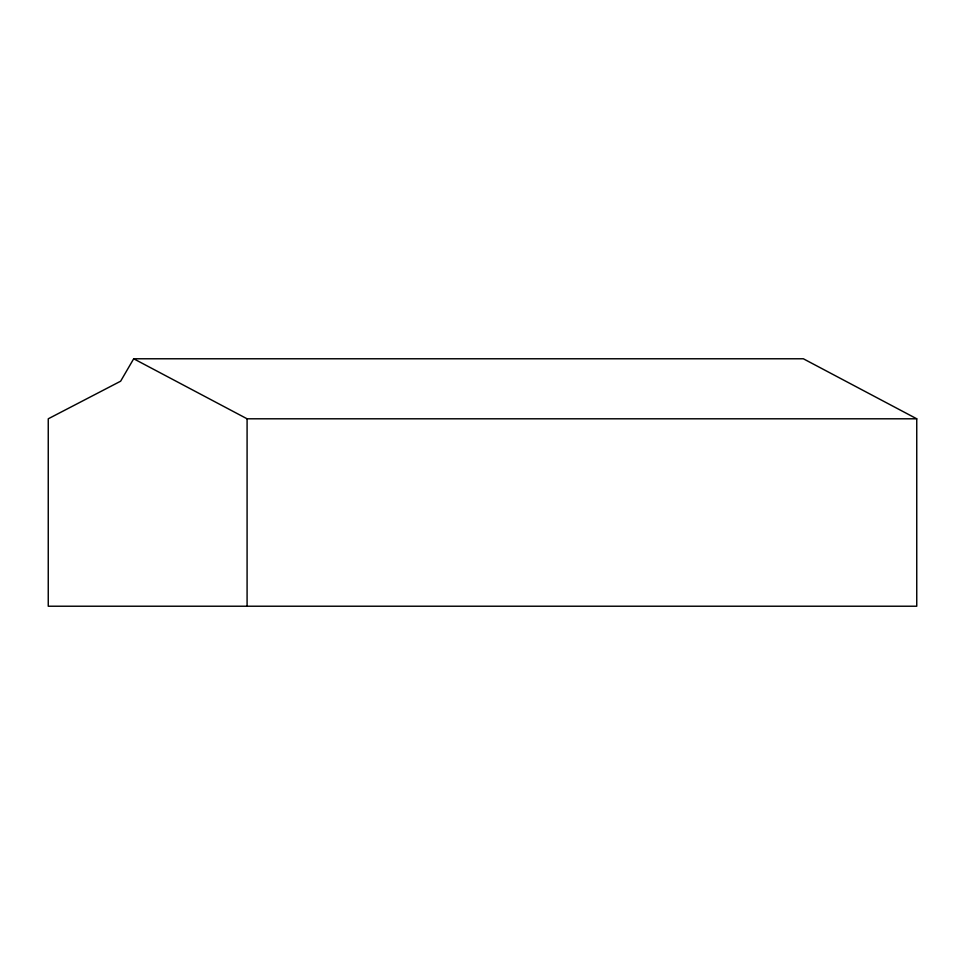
<?xml version="1.0" encoding="UTF-8"?>
<svg xmlns="http://www.w3.org/2000/svg" width="965" height="965" viewBox="0 0 965 965"><rect width="100%" height="100%" fill="white"/><g stroke="black" fill="none" stroke-linecap="round" stroke-linejoin="round"><path stroke-width="1.45" d="M133.689 358.775L120.637 381.199L48.25 418.798L48.25 606.225L916.75 606.225L916.75 418.798L803.35 358.775L133.689 358.775L247.088 418.798L916.75 418.798M247.088 418.798L247.088 606.225"/></g></svg>
